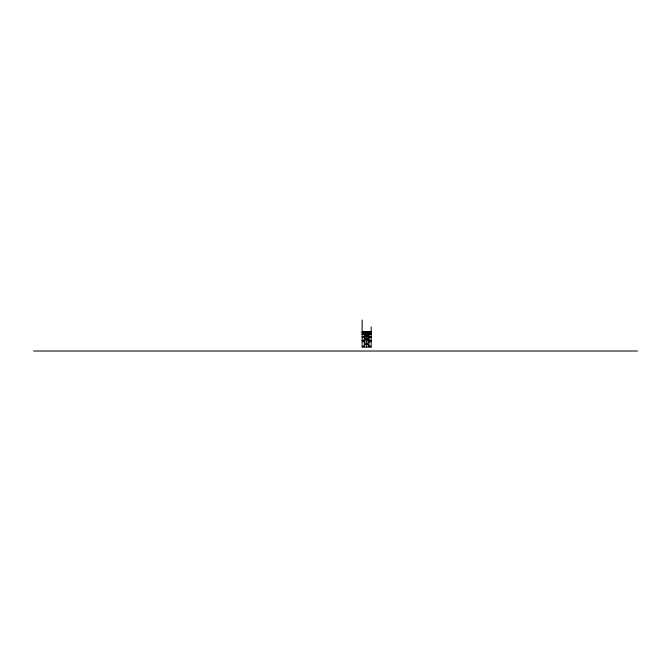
<?xml version="1.0" encoding="UTF-8"?>
<svg xmlns="http://www.w3.org/2000/svg" width="671" height="671" viewBox="0 0 671 671"><rect width="100%" height="100%" fill="white"/><g stroke="black" fill="none" stroke-linecap="round" stroke-linejoin="round"><path stroke-width="1.01" d="M362.164 319.983L362.164 347.024L371.172 340.759L362.164 336.926L371.172 334.091L362.164 332.237L371.172 331.516L362.164 331.516L371.172 332.237L362.164 334.091L371.172 336.926L362.164 340.759L371.172 347.024L371.172 327.012M362.164 332.237L371.172 332.237M362.164 334.091L371.172 334.091M362.164 336.926L371.172 336.926M362.164 340.759L371.172 340.759M362.164 347.024L371.172 347.024M33.55 351.017L637.45 351.017M368.916 331.516L368.916 347.024M366.668 331.516L366.668 347.024M364.412 331.516L364.412 347.024"/></g></svg>
